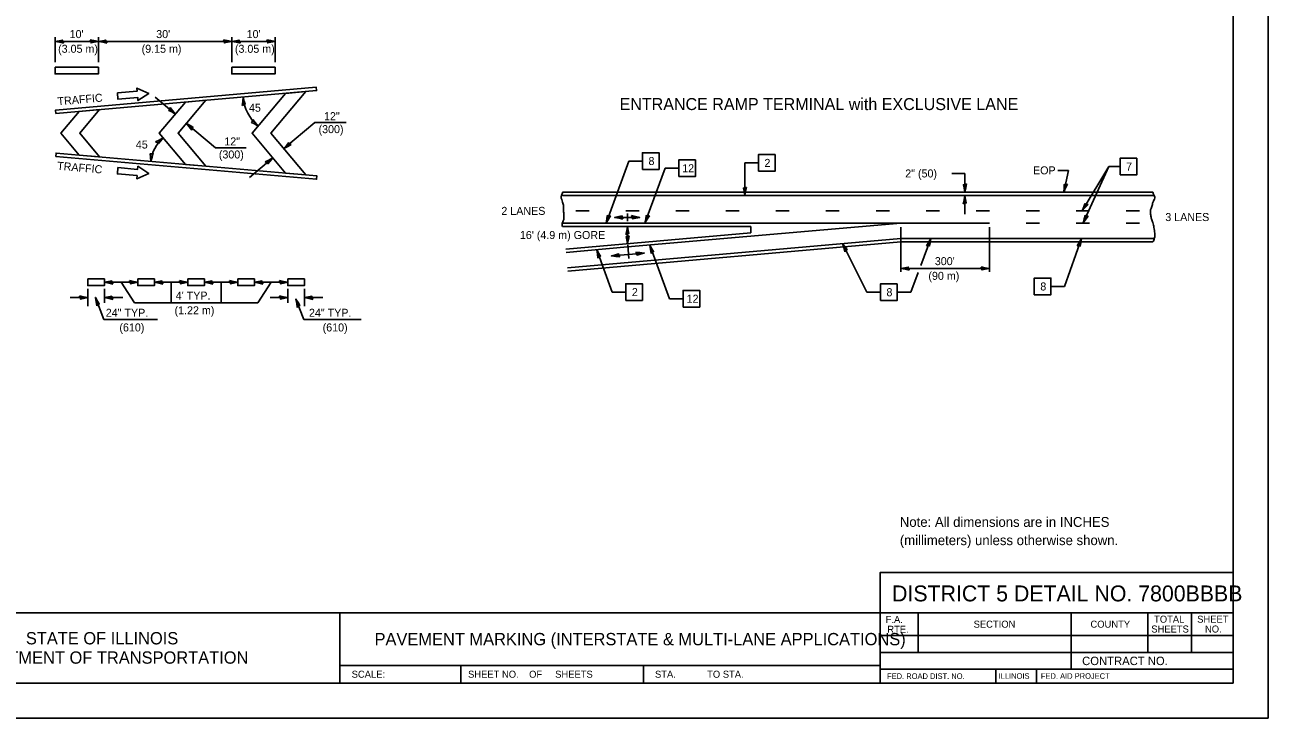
# Model space of a CAD drawing. Extents: x 99144 to 99824, y 99988 to 100428.
# Drawn here: x 99469.3 to 99823.5, y 99987.5 to 100184.9 of the extents above; entities that cross this region are included whole.
import ezdxf

# ---------------------------------------------------------------- set-up
doc = ezdxf.new("R2010")
doc.units = 0
for name, color, linetype in [('Design_PR_PMK Symbols', 7, 'Continuous'), ('Design_PR_Roadway Dimensions', 7, 'Continuous'), ('Design_PR_Roadway Notes', 7, 'Continuous'), ('Level 29', 7, 'Continuous'), ('Level 43', 7, 'Continuous'), ('Level 9', 7, 'Continuous'), ('Lighting_EX_Above Ground Items', 7, 'Continuous'), ('Sheets_50 Reference Boundary', 7, 'Continuous'), ('Sheets_General Details', 7, 'Continuous'), ('Sheets_Printer Plotting Border', 7, 'Continuous')]:
    doc.layers.add(name, color=color, linetype=linetype)

msp = doc.modelspace()

# ---------------------------------------------------------------- linework, layer by layer
at = {"layer": 'Design_PR_PMK Symbols'}
for p, q in [((99477.85, 100172.86), (99490.2, 100172.86)), ((99477.85, 100172.86), (99477.85, 100170.96)), ((99490.2, 100172.86), (99490.2, 100170.96)), ((99528.2, 100172.86), (99540.55, 100172.86)), ((99528.2, 100172.86), (99528.2, 100170.96)), ((99540.55, 100172.86), (99540.55, 100170.96)), ((99477.85, 100170.96), (99490.2, 100170.96)), ((99477.85, 100170.96), (99490.2, 100170.96)), ((99528.2, 100170.96), (99540.55, 100170.96)), ((99528.2, 100170.96), (99540.55, 100170.96)), ((99477.99, 100160.65), (99552.29, 100167.14)), ((99478.08, 100159.7), (99552.37, 100166.2)), ((99552.29, 100167.14), (99552.37, 100166.2)), ((99477.99, 100160.65), (99478.08, 100159.7)), ((99478.16, 100148.42), (99478.08, 100147.47)), ((99478.08, 100147.47), (99552.37, 100140.97)), ((99478.16, 100148.42), (99552.46, 100141.92)), ((99552.46, 100141.92), (99552.37, 100140.97)), ((99622.47, 100136.38), (99791, 100136.38)), ((99626.27, 100131.96), (99630.07, 100131.96)), ((99640.52, 100131.96), (99644.32, 100131.96)), ((99654.77, 100131.96), (99658.57, 100131.96)), ((99669.02, 100131.96), (99672.82, 100131.96)), ((99683.27, 100131.96), (99687.07, 100131.96)), ((99697.52, 100131.96), (99701.32, 100131.96)), ((99711.77, 100131.96), (99715.57, 100131.96)), ((99726.02, 100131.96), (99729.82, 100131.96)), ((99740.27, 100131.96), (99744.07, 100131.96)), ((99754.52, 100131.96), (99758.33, 100131.96)), ((99768.78, 100131.96), (99772.57, 100131.96)), ((99783.03, 100131.96), (99786.83, 100131.96)), ((99622.47, 100128.49), (99640.99, 100128.49)), ((99718.83, 100128.49), (99640.99, 100121.68)), ((99640.99, 100128.49), (99718.83, 100128.49)), ((99718.83, 100128.49), (99744.07, 100128.49)), ((99754.52, 100128.49), (99758.33, 100128.49)), ((99768.78, 100128.49), (99772.57, 100128.49)), ((99783.03, 100128.49), (99786.83, 100128.49)), ((99718.83, 100124.08), (99623.89, 100115.78)), ((99718.83, 100124.08), (99791.11, 100124.08)), ((99640.99, 100121.68), (99623.51, 100120.15)), ((99487.17, 100112.57), (99487.17, 100110.67)), ((99491.92, 100112.57), (99491.92, 100110.67)), ((99501.42, 100112.57), (99506.17, 100112.57)), ((99501.42, 100112.57), (99501.42, 100110.67)), ((99506.17, 100112.57), (99506.17, 100110.67)), ((99515.67, 100112.57), (99520.42, 100112.57)), ((99515.67, 100112.57), (99515.67, 100110.67)), ((99520.42, 100112.57), (99520.42, 100110.67)), ((99529.92, 100112.57), (99534.67, 100112.57)), ((99529.92, 100112.57), (99529.92, 100110.67)), ((99534.67, 100112.57), (99534.67, 100110.67)), ((99544.17, 100112.57), (99548.92, 100112.57)), ((99544.17, 100112.57), (99544.17, 100110.67)), ((99548.92, 100112.57), (99548.92, 100110.67)), ((99487.17, 100110.67), (99491.92, 100110.67)), ((99487.17, 100110.67), (99491.92, 100110.67)), ((99501.42, 100110.67), (99506.17, 100110.67)), ((99515.67, 100110.67), (99520.42, 100110.67)), ((99529.92, 100110.67), (99534.67, 100110.67)), ((99544.17, 100110.67), (99548.92, 100110.67))]:
    msp.add_line(p, q, dxfattribs=at)
for points in [[(99477.85, 100172.86), (99490.2, 100172.86), (99490.2, 100170.96), (99477.85, 100170.96)], [(99528.2, 100172.86), (99540.55, 100172.86), (99540.55, 100170.96), (99528.2, 100170.96)], [(99478, 100160.65), (99478.08, 100159.7), (99552.37, 100166.2), (99552.29, 100167.14)], [(99543.54, 100165.42), (99549.34, 100165.93), (99539.38, 100154.06), (99549.33, 100142.19), (99543.54, 100142.7), (99534, 100154.06)], [(99514.99, 100162.93), (99507.55, 100154.06), (99514.99, 100145.19), (99520.79, 100144.69), (99512.92, 100154.06), (99520.79, 100163.44)], [(99484.74, 100160.28), (99479.52, 100154.06), (99484.74, 100147.84), (99490.54, 100147.34), (99484.9, 100154.06), (99490.54, 100160.79)], [(99478.16, 100148.42), (99478.08, 100147.47), (99552.37, 100140.97), (99552.46, 100141.92)], [(99487.17, 100112.57), (99491.92, 100112.57), (99491.92, 100110.67), (99487.17, 100110.67)], [(99501.42, 100112.57), (99506.17, 100112.57), (99506.17, 100110.67), (99501.42, 100110.67)], [(99515.67, 100112.57), (99520.42, 100112.57), (99520.42, 100110.67), (99515.67, 100110.67)], [(99529.92, 100112.57), (99534.67, 100112.57), (99534.67, 100110.67), (99529.92, 100110.67)], [(99544.17, 100112.57), (99548.92, 100112.57), (99548.92, 100110.67), (99544.17, 100110.67)]]:
    msp.add_lwpolyline(points, close=True, dxfattribs=at)
at = {"layer": 'Design_PR_Roadway Notes'}
for p, q in [((99634.86, 100128.49), (99641.34, 100146.15)), ((99641.34, 100146.15), (99645.21, 100146.15)), ((99645.92, 100128.49), (99651.66, 100144.1)), ((99651.66, 100144.1), (99655.55, 100144.1)), ((99674.36, 100145.62), (99674.36, 100136.37)), ((99674.36, 100145.62), (99678.26, 100145.62)), ((99778.11, 100144.59), (99770.55, 100131.98)), ((99778.11, 100144.59), (99770.82, 100128.52)), ((99778.11, 100144.59), (99781.3, 100144.59)), ((99763.57, 100143.5), (99766.62, 100143.5)), ((99766.62, 100143.5), (99765.32, 100137.33)), ((99637.3, 100130.12), (99644.47, 100130.12)), ((99640.99, 100129.08), (99640.99, 100131.17)), ((99702.25, 100122.63), (99709.12, 100108.8)), ((99724.54, 100116.44), (99727.42, 100124.08)), ((99765.5, 100110.44), (99770.31, 100124.08)), ((99632.18, 100120.91), (99636.6, 100108.85)), ((99636.37, 100119.12), (99641.26, 100119.55)), ((99641.02, 100122.31), (99641.37, 100118.36)), ((99641.26, 100119.55), (99645.75, 100119.95)), ((99647.31, 100122.23), (99652.92, 100106.94)), ((99721.66, 100108.8), (99723.77, 100114.38)), ((99636.6, 100108.85), (99640.47, 100108.85)), ((99709.12, 100108.8), (99713.01, 100108.8)), ((99717.76, 100108.8), (99721.66, 100108.8)), ((99761.61, 100110.44), (99765.5, 100110.44)), ((99652.92, 100106.94), (99656.81, 100106.94))]:
    msp.add_line(p, q, dxfattribs=at)
for points in [[(99645.21, 100143.78), (99645.21, 100148.53), (99649.96, 100148.53), (99649.96, 100143.78)], [(99678.26, 100143.25), (99678.26, 100148), (99683.01, 100148), (99683.01, 100143.25)], [(99655.55, 100141.73), (99655.55, 100146.48), (99660.3, 100146.48), (99660.3, 100141.73)], [(99781.3, 100142.21), (99781.3, 100146.96), (99786.05, 100146.96), (99786.05, 100142.21)], [(99674.86, 100138.74), (99674.41, 100138.55), (99673.97, 100138.47), (99674.16, 100137.55), (99674.36, 100136.37), (99674.6, 100137.63)], [(99766.3, 100139.55), (99765.81, 100139.45), (99765.37, 100139.47), (99765.37, 100138.53), (99765.32, 100137.33), (99765.81, 100138.52)], [(99772.19, 100133.76), (99771.7, 100133.83), (99771.29, 100133.99), (99770.98, 100133.11), (99770.55, 100131.98), (99771.39, 100132.95)], [(99636.14, 100130.55), (99635.65, 100130.53), (99635.21, 100130.61), (99635.08, 100129.68), (99634.86, 100128.49), (99635.51, 100129.6)], [(99639.67, 100129.63), (99639.48, 100130.08), (99639.4, 100130.52), (99638.48, 100130.33), (99637.3, 100130.12), (99638.56, 100129.89)], [(99642.1, 100130.62), (99642.29, 100130.17), (99642.37, 100129.73), (99643.29, 100129.92), (99644.47, 100130.12), (99643.21, 100130.36)], [(99647.21, 100130.55), (99646.71, 100130.53), (99646.28, 100130.61), (99646.14, 100129.68), (99645.92, 100128.49), (99646.58, 100129.6)], [(99772.26, 100130.47), (99771.76, 100130.49), (99771.33, 100130.6), (99771.13, 100129.68), (99770.82, 100128.52), (99771.56, 100129.58)], [(99702.86, 100120.29), (99703.18, 100120.66), (99703.54, 100120.92), (99702.96, 100121.66), (99702.25, 100122.63), (99702.6, 100121.4)], [(99726.12, 100122.04), (99726.62, 100122.06), (99727.05, 100121.97), (99727.2, 100122.9), (99727.42, 100124.08), (99726.76, 100122.98)], [(99769.06, 100122.01), (99769.55, 100122.04), (99769.99, 100121.96), (99770.11, 100122.89), (99770.31, 100124.08), (99769.67, 100122.96)], [(99632.53, 100118.51), (99632.89, 100118.85), (99633.27, 100119.07), (99632.78, 100119.86), (99632.18, 100120.91), (99632.4, 100119.64)], [(99638.78, 100118.84), (99638.55, 100119.27), (99638.43, 100119.7), (99637.54, 100119.43), (99636.37, 100119.12), (99637.65, 100119.01)], [(99643.34, 100120.23), (99643.57, 100119.8), (99643.68, 100119.37), (99644.58, 100119.64), (99645.75, 100119.95), (99644.46, 100120.07)], [(99647.66, 100119.83), (99648.02, 100120.17), (99648.41, 100120.39), (99647.91, 100121.19), (99647.31, 100122.23), (99647.53, 100120.97)], [(99756.86, 100108.06), (99756.86, 100112.82), (99761.61, 100112.82), (99761.61, 100108.06)], [(99640.47, 100106.47), (99640.47, 100111.22), (99645.23, 100111.22), (99645.23, 100106.47)], [(99656.81, 100104.57), (99656.81, 100109.32), (99661.56, 100109.32), (99661.56, 100104.57)], [(99713.01, 100106.42), (99713.01, 100111.17), (99717.76, 100111.17), (99717.76, 100106.42)]]:
    msp.add_lwpolyline(points, close=True, dxfattribs=at)
at = {"layer": 'Level 29'}
for p, q in [((99622.47, 100137.33), (99790.63, 100137.33)), ((99622.47, 100127.54), (99676.14, 100127.54)), ((99676.14, 100127.54), (99676.14, 100125.71)), ((99676.14, 100125.71), (99623.42, 100121.1)), ((99718.83, 100123.13), (99623.97, 100114.83)), ((99718.83, 100123.13), (99790.63, 100123.13))]:
    msp.add_line(p, q, dxfattribs=at)
for points in [[(99622.47, 100137.33), (99622.31, 100136.78), (99622.04, 100136), (99622.22, 100135.21), (99622.48, 100134.43), (99622.74, 100133.29), (99622.74, 100131.98), (99622.83, 100130.85), (99622.83, 100129.89), (99622.66, 100129.1), (99622.31, 100128.14), (99622.47, 100127.54)], [(99790.63, 100137.33), (99790.94, 100136.57), (99791.21, 100135.69), (99790.94, 100134.99), (99790.6, 100134.12), (99790.25, 100132.9), (99789.98, 100132.03), (99790.07, 100130.72), (99790.25, 100129.67), (99790.68, 100128.62), (99790.94, 100127.23), (99791.21, 100125.57), (99791.12, 100124.26), (99790.94, 100123.65), (99790.63, 100123.13)]]:
    msp.add_spline(points, degree=3, dxfattribs=at)
at = {"layer": 'Level 43'}
for p, q in [((99477.85, 100174.29), (99477.85, 100181.46)), ((99477.85, 100180.21), (99490.2, 100180.21)), ((99490.2, 100174.29), (99490.2, 100181.46)), ((99490.2, 100180.21), (99528.2, 100180.21)), ((99528.2, 100174.29), (99528.2, 100181.46)), ((99528.2, 100180.21), (99540.55, 100180.21)), ((99540.55, 100174.29), (99540.55, 100181.46)), ((99512.13, 100159.52), (99506.4, 100164.32)), ((99523.61, 100149.88), (99515.28, 100156.87)), ((99543.03, 100149.7), (99551.83, 100157.08)), ((99560.8, 100157.08), (99551.83, 100157.08)), ((99532.34, 100149.88), (99523.61, 100149.88)), ((99533.24, 100141.48), (99539.88, 100147.05)), ((99733.42, 100142.62), (99737.09, 100142.62)), ((99737.09, 100142.62), (99737.09, 100137.31)), ((99737.09, 100131.05), (99737.09, 100136.36)), ((99640.99, 100127.54), (99640.99, 100122.63)), ((99718.83, 100127.36), (99718.83, 100114.61)), ((99744.07, 100127.36), (99744.07, 100114.61)), ((99718.83, 100115.56), (99744.07, 100115.56)), ((99487.17, 100104.82), (99487.17, 100109.72)), ((99491.92, 100111.62), (99501.42, 100111.62)), ((99491.92, 100105.77), (99491.92, 100109.72)), ((99500.47, 100105.77), (99496.67, 100111.62)), ((99506.17, 100111.62), (99515.67, 100111.62)), ((99510.92, 100105.77), (99510.92, 100111.62)), ((99520.42, 100111.62), (99529.92, 100111.62)), ((99525.17, 100105.77), (99525.17, 100111.62)), ((99534.67, 100111.62), (99544.17, 100111.62)), ((99535.62, 100105.77), (99539.42, 100111.62)), ((99544.17, 100105.77), (99544.17, 100109.72)), ((99548.92, 100104.82), (99548.92, 100109.72)), ((99482.12, 100107.27), (99487.17, 100107.27)), ((99491.75, 100101.02), (99489.33, 100107.32)), ((99491.92, 100107.27), (99497.12, 100107.27)), ((99500.47, 100105.77), (99535.62, 100105.77)), ((99539.12, 100107.27), (99544.17, 100107.27)), ((99546.48, 100106.86), (99548.71, 100101.02)), ((99548.92, 100107.27), (99554.13, 100107.27)), ((99491.75, 100101.02), (99507.08, 100101.02)), ((99565.11, 100101.02), (99548.71, 100101.02))]:
    msp.add_line(p, q, dxfattribs=at)
for points in [[(99480.22, 100179.71), (99480.03, 100180.17), (99479.96, 100180.61), (99479.04, 100180.42), (99477.85, 100180.21), (99479.12, 100179.98)], [(99487.83, 100180.71), (99488.02, 100180.25), (99488.1, 100179.81), (99489.01, 100180), (99490.2, 100180.21), (99488.94, 100180.44)], [(99492.58, 100179.71), (99492.38, 100180.17), (99492.31, 100180.61), (99491.39, 100180.42), (99490.2, 100180.21), (99491.47, 100179.98)], [(99525.83, 100180.71), (99526.02, 100180.25), (99526.1, 100179.81), (99527.01, 100180), (99528.2, 100180.21), (99526.94, 100180.44)], [(99530.58, 100179.71), (99530.38, 100180.17), (99530.31, 100180.61), (99529.39, 100180.42), (99528.2, 100180.21), (99529.47, 100179.98)], [(99538.18, 100180.71), (99538.37, 100180.25), (99538.45, 100179.81), (99539.36, 100180), (99540.55, 100180.21), (99539.29, 100180.44)], [(99510.63, 100161.43), (99510.48, 100160.95), (99510.26, 100160.57), (99511.09, 100160.13), (99512.13, 100159.52), (99511.31, 100160.51)], [(99531.14, 100161.96), (99531.58, 100162.19), (99532.01, 100162.3), (99531.74, 100163.2), (99531.43, 100164.36), (99531.31, 100163.08)], [(99534.23, 100158.02), (99534.08, 100157.55), (99533.86, 100157.16), (99534.68, 100156.72), (99535.72, 100156.11), (99534.9, 100157.1)], [(99516.78, 100154.97), (99516.93, 100155.44), (99517.15, 100155.82), (99516.33, 100156.27), (99515.28, 100156.87), (99516.11, 100155.88)], [(99506.5, 100151.61), (99506.94, 100151.39), (99507.28, 100151.1), (99507.86, 100151.84), (99508.64, 100152.76), (99507.52, 100152.12)], [(99545.17, 100150.85), (99544.73, 100151.07), (99544.39, 100151.36), (99543.81, 100150.62), (99543.03, 100149.7), (99544.15, 100150.34)], [(99505.85, 100148.38), (99505.38, 100148.23), (99504.94, 100148.19), (99505.05, 100147.26), (99505.15, 100146.06), (99505.49, 100147.3)], [(99537.74, 100145.91), (99538.18, 100145.68), (99538.52, 100145.39), (99539.1, 100146.13), (99539.88, 100147.05), (99538.76, 100146.42)], [(99737.59, 100139.68), (99737.13, 100139.49), (99736.7, 100139.41), (99736.89, 100138.49), (99737.09, 100137.31), (99737.32, 100138.57)], [(99736.6, 100133.98), (99737.05, 100134.18), (99737.49, 100134.25), (99737.3, 100135.17), (99737.09, 100136.36), (99736.86, 100135.09)], [(99640.52, 100125.28), (99640.95, 100125.47), (99641.37, 100125.54), (99641.19, 100126.41), (99640.99, 100127.54), (99640.77, 100126.34)], [(99641.47, 100124.89), (99641.03, 100124.7), (99640.62, 100124.63), (99640.8, 100123.76), (99640.99, 100122.63), (99641.21, 100123.84)], [(99721.2, 100115.06), (99721.01, 100115.52), (99720.94, 100115.96), (99720.02, 100115.77), (99718.83, 100115.56), (99720.1, 100115.33)], [(99741.7, 100116.06), (99741.89, 100115.6), (99741.97, 100115.16), (99742.89, 100115.35), (99744.07, 100115.56), (99742.81, 100115.79)], [(99494.29, 100111.12), (99494.1, 100111.58), (99494.03, 100112.02), (99493.11, 100111.83), (99491.92, 100111.62), (99493.19, 100111.39)], [(99499.04, 100112.12), (99499.24, 100111.66), (99499.31, 100111.22), (99500.23, 100111.41), (99501.42, 100111.62), (99500.15, 100111.85)], [(99508.54, 100111.12), (99508.35, 100111.58), (99508.28, 100112.02), (99507.36, 100111.83), (99506.17, 100111.62), (99507.44, 100111.39)], [(99513.3, 100112.12), (99513.49, 100111.66), (99513.56, 100111.22), (99514.48, 100111.41), (99515.67, 100111.62), (99514.4, 100111.85)], [(99522.79, 100111.12), (99522.6, 100111.58), (99522.53, 100112.02), (99521.61, 100111.83), (99520.42, 100111.62), (99521.69, 100111.39)], [(99527.54, 100112.12), (99527.74, 100111.66), (99527.81, 100111.22), (99528.73, 100111.41), (99529.92, 100111.62), (99528.65, 100111.85)], [(99537.04, 100111.12), (99536.85, 100111.58), (99536.78, 100112.02), (99535.86, 100111.83), (99534.67, 100111.62), (99535.94, 100111.39)], [(99541.8, 100112.12), (99541.99, 100111.66), (99542.06, 100111.22), (99542.98, 100111.41), (99544.17, 100111.62), (99542.9, 100111.85)], [(99484.79, 100107.77), (99484.99, 100107.31), (99485.06, 100106.87), (99485.98, 100107.06), (99487.17, 100107.27), (99485.9, 100107.5)], [(99489.72, 100104.92), (99490.08, 100105.27), (99490.46, 100105.49), (99489.95, 100106.28), (99489.33, 100107.32), (99489.57, 100106.05)], [(99494.29, 100106.77), (99494.1, 100107.23), (99494.03, 100107.67), (99493.11, 100107.48), (99491.92, 100107.27), (99493.19, 100107.04)], [(99541.8, 100107.77), (99541.99, 100107.31), (99542.06, 100106.87), (99542.98, 100107.06), (99544.17, 100107.27), (99542.9, 100107.5)], [(99546.86, 100104.47), (99547.22, 100104.81), (99547.6, 100105.04), (99547.09, 100105.83), (99546.48, 100106.86), (99546.72, 100105.6)], [(99551.3, 100106.77), (99551.1, 100107.23), (99551.03, 100107.67), (99550.11, 100107.48), (99548.92, 100107.27), (99550.19, 100107.04)]]:
    msp.add_lwpolyline(points, close=True, dxfattribs=at)
for centre, radius, start, end in [((99543.54, 100165.43), 12.16, 185.0054, 230), ((99514.99, 100145.19), 9.87, 130.0007, 174.9939)]:
    msp.add_arc(centre, radius, start, end, dxfattribs=at)
at = {"layer": 'Level 9'}
for points in [[(99477.85, 100172.86), (99490.2, 100172.86), (99490.2, 100170.96), (99477.85, 100170.96)], [(99528.2, 100172.86), (99540.55, 100172.86), (99540.55, 100170.96), (99528.2, 100170.96)], [(99552.29, 100167.14), (99552.37, 100166.2), (99478.08, 100159.7), (99477.99, 100160.65)], [(99549.34, 100165.93), (99539.37, 100154.06), (99549.33, 100142.19), (99543.53, 100142.7), (99534, 100154.06), (99543.54, 100165.42)], [(99520.79, 100163.44), (99512.92, 100154.06), (99520.79, 100144.69), (99514.99, 100145.19), (99507.55, 100154.06), (99514.99, 100162.93)], [(99490.54, 100160.79), (99484.89, 100154.06), (99490.54, 100147.34), (99484.74, 100147.84), (99479.52, 100154.06), (99484.74, 100160.28)], [(99552.46, 100141.92), (99552.37, 100140.97), (99478.08, 100147.47), (99478.16, 100148.42)], [(99487.17, 100112.57), (99491.92, 100112.57), (99491.92, 100110.67), (99487.17, 100110.67)], [(99501.42, 100112.57), (99506.17, 100112.57), (99506.17, 100110.67), (99501.42, 100110.67)], [(99515.67, 100112.57), (99520.42, 100112.57), (99520.42, 100110.67), (99515.67, 100110.67)], [(99529.92, 100112.57), (99534.67, 100112.57), (99534.67, 100110.67), (99529.92, 100110.67)], [(99544.17, 100112.57), (99548.92, 100112.57), (99548.92, 100110.67), (99544.17, 100110.67)]]:
    msp.add_lwpolyline(points, close=True, dxfattribs=at)
at = {"layer": 'Lighting_EX_Above Ground Items'}
for points in [[(99495.62, 100165.53), (99501.24, 100166.02), (99501.16, 100166.91), (99504.57, 100165.42), (99501.47, 100163.36), (99501.4, 100164.25), (99495.78, 100163.76)], [(99495.77, 100144.28), (99501.38, 100143.79), (99501.46, 100144.68), (99504.56, 100142.62), (99501.15, 100141.13), (99501.23, 100142.01), (99495.61, 100142.51)]]:
    msp.add_lwpolyline(points, close=True, dxfattribs=at)
at = {"layer": 'Sheets_50 Reference Boundary'}
msp.add_lwpolyline([(99183.5, 100417.53), (99813.5, 100417.53), (99813.5, 100017.53), (99183.5, 100017.53)], close=True, dxfattribs=at)
at = {"layer": 'Sheets_General Details'}
for p, q in [((99823.5, 99987.53), (99823.5, 100427.53)), ((99183.5, 100017.53), (99813.5, 100017.53)), ((99558.99, 100017.53), (99558.99, 99997.53)), ((99712.99, 100017.53), (99712.99, 99997.53)), ((99723.79, 100017.53), (99723.79, 100006.23)), ((99767.39, 100017.53), (99767.39, 100001.43)), ((99789.23, 100017.53), (99789.23, 100006.23)), ((99801.65, 100017.53), (99801.65, 100006.23)), ((99712.99, 100011.03), (99813.5, 100011.03)), ((99712.99, 100006.23), (99813.5, 100006.23)), ((99558.99, 100002.53), (99712.99, 100002.53)), ((99593.5, 100002.53), (99593.5, 99997.53)), ((99645.5, 100002.53), (99645.5, 99997.53)), ((99712.99, 100001.43), (99813.5, 100001.43)), ((99745.93, 100001.43), (99745.93, 99997.53)), ((99757.53, 100001.43), (99757.53, 99997.53)), ((99823.5, 99987.53), (99143.5, 99987.53))]:
    msp.add_line(p, q, dxfattribs=at)
for points in [[(99183.5, 100417.53), (99813.5, 100417.53), (99813.5, 99997.53), (99183.5, 99997.53)], [(99712.99, 100017.53), (99813.5, 100017.53), (99813.5, 100029.02), (99712.99, 100029.02)]]:
    msp.add_lwpolyline(points, close=True, dxfattribs=at)
at = {"layer": 'Sheets_Printer Plotting Border'}
msp.add_lwpolyline([(99143.5, 99987.53), (99823.5, 99987.53), (99823.5, 100427.53), (99143.5, 100427.53)], close=True, dxfattribs=at)

# ---------------------------------------------------------------- texts
at = {"layer": 'Design_PR_Roadway Dimensions'}
for s, p in [("10'", (99482, 100181.16)), ("30'", (99506.67, 100181.16)), ("10'", (99532.45, 100181.16)), ('(3.05 m)', (99478.72, 100176.98)), ('(9.15 m)', (99502.52, 100176.98)), ('(3.05 m)', (99529.1, 100176.98)), ('45', (99533.1, 100160.19)), ('12"', (99554.49, 100157.79)), ('(300)', (99552.93, 100154.09)), ('45', (99500.87, 100149.72)), ('12"', (99526.08, 100150.6)), ('(300)', (99524.52, 100146.89)), ('2" (50)', (99720.1, 100141.48)), ("16' (4.9 m) GORE", (99610.3, 100123.95)), ("300'", (99728.53, 100116.51)), ('(90 m)', (99726.7, 100112.33)), ("4' TYP.", (99512.24, 100106.69)), ('(1.22 m)', (99511.9, 100102.51)), ('24" TYP.', (99492.3, 100101.81)), ('24" TYP.', (99550.2, 100101.81)), ('(610)', (99496.19, 100097.63)), ('(610)', (99554.1, 100097.63))]:
    msp.add_text(s, height=2.28, dxfattribs=at).set_placement(p)
at = {"layer": 'Design_PR_Roadway Notes'}
for rotation, p in [(5, (99478.66, 100161.99)), (355, (99478.38, 100143.71))]:
    msp.add_text('TRAFFIC', height=2.28, rotation=rotation, dxfattribs=at).set_placement(p)
for s, height, p in [('ENTRANCE RAMP TERMINAL with EXCLUSIVE LANE', 3.42, (99638.7, 100160.66)), ('8', 2.28, (99646.95, 100145.01)), ('12', 2.28, (99656.55, 100142.96)), ('2', 2.28, (99679.99, 100144.48)), ('EOP', 2.28, (99756.51, 100142.36)), ('7', 2.28, (99783.03, 100143.45)), ('2 LANES', 2.28, (99605.02, 100130.82)), ('3 LANES', 2.28, (99794.2, 100129.06)), ('2', 2.28, (99642.21, 100107.71)), ('8', 2.28, (99714.75, 100107.66)), ('8', 2.28, (99758.59, 100109.3)), ('12', 2.28, (99657.81, 100105.81))]:
    msp.add_text(s, height=height, dxfattribs=at).set_placement(p)
at = {"layer": 'Sheets_General Details'}
for s, height, p in [('Note: All dimensions are in INCHES', 2.8003, (99718.56, 100041.99)), ('(millimeters) unless otherwise shown.', 2.8003, (99718.56, 100036.79)), ('DISTRICT 5 DETAIL NO. 7800BBBB   ', 4.5381, (99716.35, 100020.77)), ('F.A.', 2, (99714.53, 100014.63)), ('TOTAL', 2, (99791, 100014.7)), ('SHEET', 2, (99803.29, 100014.7)), ('RTE.', 2, (99714.99, 100011.83)), ('SECTION', 2, (99739.59, 100013.28)), ('COUNTY', 2, (99772.88, 100013.28)), ('SHEETS', 2, (99790.21, 100011.9)), ('NO.', 2, (99805.5, 100011.9)), ('STATE OF ILLINOIS', 3.5, (99469.53, 100008.53)), ('PAVEMENT MARKING (INTERSTATE & MULTI-LANE APPLICATIONS)', 3.5, (99568.88, 100008.28)), ('DEPARTMENT OF TRANSPORTATION', 3.5, (99448.43, 100003.03)), ('CONTRACT NO.      ', 2.4, (99770.5, 100002.63)), ('SCALE:          ', 2, (99562.37, 99999.03)), ('SHEET NO.    OF     SHEETS', 2, (99595.54, 99999.03)), ('STA.            TO STA.            ', 2, (99648.8, 99999.03)), ('FED. ROAD DIST. NO.  ', 1.6, (99714.92, 99998.68)), ('ILLINOIS', 1.6, (99746.72, 99998.72)), ('FED. AID PROJECT', 1.6, (99758.75, 99998.72))]:
    msp.add_text(s, height=height, dxfattribs=at).set_placement(p)

doc.saveas('drawing.dxf')
